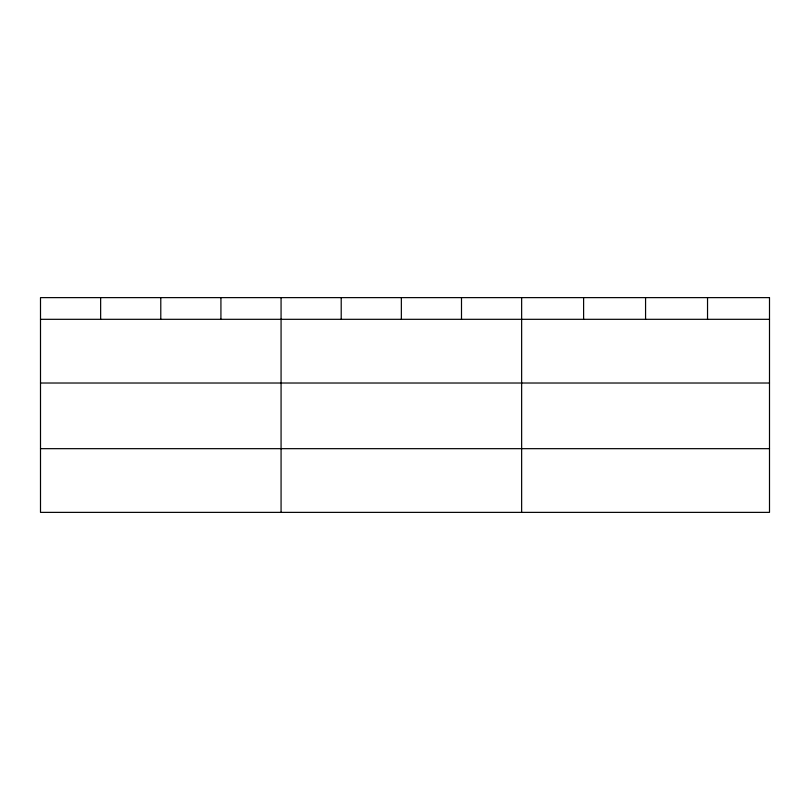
<?xml version="1.0" encoding="UTF-8"?>
<svg xmlns="http://www.w3.org/2000/svg" width="810" height="810" viewBox="0 0 810 810"><rect width="100%" height="100%" fill="white"/><g stroke="black" fill="none" stroke-linecap="round" stroke-linejoin="round"><path stroke-width="1.21" d="M40.5 319.312L769.5 319.312M40.5 383.019L769.5 383.019M40.5 448.669L769.5 448.669M707.535 297.624L707.535 319.312M645.57 297.624L645.57 319.312M583.605 297.624L583.605 319.312M521.64 297.624L521.64 512.376M461.498 297.624L461.498 319.312M401.355 297.624L401.355 319.312M341.212 297.624L341.212 319.312M281.07 297.624L281.07 512.376M220.927 297.624L220.927 319.312M160.785 297.624L160.785 319.312M100.642 297.624L100.642 319.312M769.5 297.624L40.5 297.624L40.5 512.376L769.5 512.376L769.5 297.624"/></g></svg>
